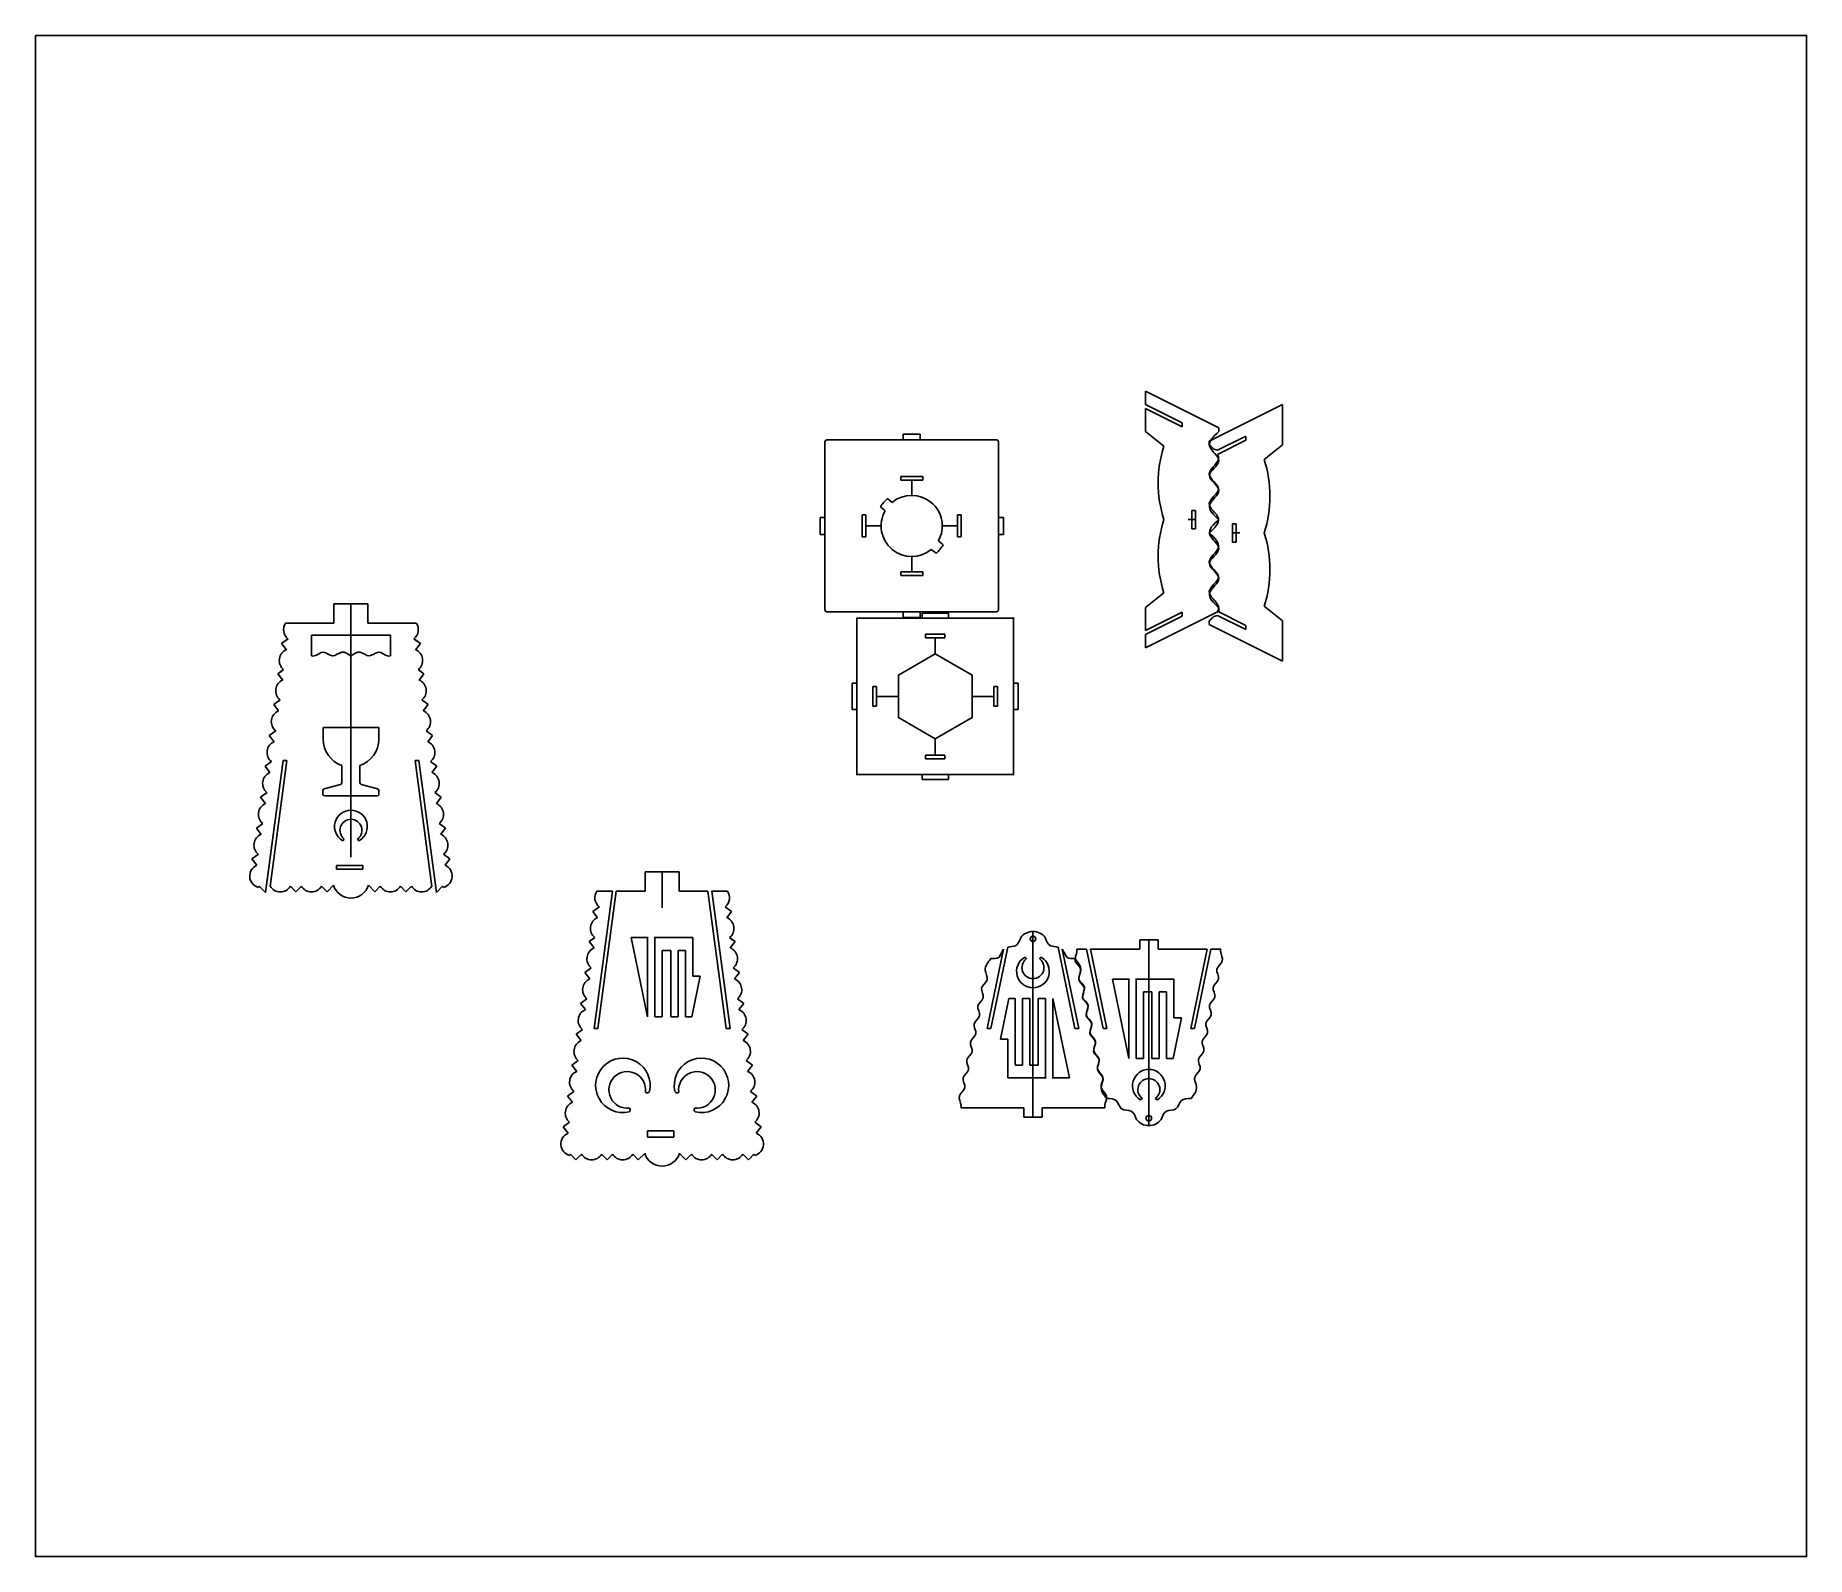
# Model space of a CAD drawing. Header units: inches. Extents: x 24 to 1473, y 14 to 1259.
import ezdxf

# ---------------------------------------------------------------- set-up
doc = ezdxf.new("R2010")
doc.units = ezdxf.units.IN
doc.header["$MEASUREMENT"] = 0

msp = doc.modelspace()

# ---------------------------------------------------------------- linework, layer by layer
for p, q in [((931.8, 956.8), (931.8, 967.7)), ((991.8, 937.7), (931.8, 967.7)), ((961.8, 941.8), (931.8, 956.8)), ((984, 926.8), (1044, 956.8)), ((1044, 942.6), (1044, 956.8)), ((961.8, 938.5), (931.8, 953.5)), ((931.8, 934.7), (931.8, 953.5)), ((1044, 923.8), (1044, 942.6)), ((810.1, 927.8), (671.1, 927.8)), ((733.6, 932.5), (733.6, 928.5)), ((733.6, 932.5), (747.6, 932.5)), ((747.6, 932.5), (747.6, 928.5)), ((931.8, 934.7), (946.8, 922.7)), ((961.8, 938.5), (961.8, 941.8)), ((990.9, 919.4), (1014, 930.9)), ((990.9, 916), (1014, 927.6)), ((991.8, 934.7), (991.8, 937.7)), ((1014, 927.6), (1014, 930.9)), ((669.6, 926.3), (669.6, 788.8)), ((811.6, 926.3), (811.6, 788.8)), ((984, 923.8), (984, 926.8)), ((987.7, 920.3), (990.9, 919.4)), ((1044, 923.8), (1029, 911.8)), ((984, 899.8), (984, 900.3)), ((991.8, 910.7), (991.8, 911.2)), ((749.6, 898), (731.6, 898)), ((731.6, 898), (731.6, 895)), ((749.6, 895), (731.6, 895)), ((740.6, 895), (740.6, 882.5)), ((749.6, 898), (749.6, 895)), ((991.8, 886.2), (991.8, 886.7)), ((718.9, 869.8), (715, 873.1)), ((724.6, 876.7), (720.7, 880)), ((969.8, 870.2), (969.8, 862.7)), ((972.8, 870.2), (969.8, 870.2)), ((972.8, 870.2), (972.8, 862.7)), ((984, 875.3), (984, 875.8)), ((665.6, 864.5), (669.6, 864.5)), ((665.6, 850.5), (665.6, 864.5)), ((700.1, 866.5), (700.1, 848.5)), ((703.1, 866.5), (700.1, 866.5)), ((703.1, 866.5), (703.1, 848.5)), ((715.6, 857.5), (703.1, 857.5)), ((778.1, 857.5), (765.6, 857.5)), ((781.1, 866.5), (778.1, 866.5)), ((778.1, 866.5), (778.1, 848.5)), ((781.1, 866.5), (781.1, 848.5)), ((815.6, 864.5), (811.6, 864.5)), ((815.6, 864.5), (815.6, 850.5)), ((972.8, 862.7), (966.8, 862.7)), ((969.8, 855.2), (969.8, 862.7)), ((972.8, 855.2), (969.8, 855.2)), ((972.8, 855.2), (972.8, 862.7)), ((1003, 859.3), (1003, 851.8)), ((1003, 859.3), (1006, 859.3)), ((1006, 859.3), (1006, 851.8)), ((665.6, 850.5), (669.6, 850.5)), ((703.1, 848.5), (700.1, 848.5)), ((762.4, 845.2), (766.3, 842)), ((781.1, 848.5), (778.1, 848.5)), ((815.6, 850.5), (811.6, 850.5)), ((1003, 844.3), (1003, 851.8)), ((1003, 851.8), (1009, 851.8)), ((1003, 844.3), (1006, 844.3)), ((1006, 844.3), (1006, 851.8)), ((740.6, 832.5), (740.6, 820)), ((756.6, 838.3), (760.5, 835.1)), ((984, 828.3), (984, 827.8)), ((991.8, 839.2), (991.8, 838.7)), ((749.6, 820), (731.6, 820)), ((731.6, 820), (731.6, 817)), ((749.6, 817), (731.6, 817)), ((749.6, 820), (749.6, 817)), ((991.8, 814.7), (991.8, 814.2)), ((931.8, 790.7), (946.8, 802.7)), ((984, 803.8), (984, 803.3)), ((267.9, 778), (267.9, 793.7)), ((281.8, 793.7), (267.9, 793.7)), ((281.8, 793.7), (295.7, 793.7)), ((281.8, 586.4), (281.8, 793.7)), ((281.8, 793.7), (295.7, 793.7)), ((281.8, 591.6), (281.8, 793.7)), ((295.7, 778), (295.7, 793.7)), ((810.1, 787.3), (671.1, 787.3)), ((733.6, 782.5), (733.6, 786.5)), ((747.6, 782.5), (733.6, 782.5)), ((747.6, 782.5), (747.6, 786.5)), ((749.1, 786), (749.1, 782)), ((749.1, 786), (770.6, 786)), ((770.6, 786), (770.6, 782)), ((823.8, 782.5), (823.8, 654)), ((931.8, 790.7), (931.8, 772)), ((991.8, 787.7), (931.8, 757.7)), ((961.8, 787), (931.8, 772)), ((961.8, 783.6), (931.8, 768.6)), ((961.8, 787), (961.8, 783.6)), ((987.7, 783.4), (990.9, 784.3)), ((990.9, 787.6), (1014, 776.1)), ((990.9, 784.3), (1014, 772.7)), ((991.8, 790.7), (991.8, 787.7)), ((1044, 779.8), (1029, 791.8)), ((267.9, 778), (228.3, 778)), ((295.7, 778), (335.3, 778)), ((695.3, 782), (823.8, 782)), ((695.8, 653.5), (695.8, 782)), ((695.8, 654), (695.8, 782)), ((695.8, 782), (823.8, 782)), ((751.8, 769), (751.8, 766)), ((751.8, 769), (767.8, 769)), ((767.8, 769), (767.8, 766)), ((823.8, 782), (823.8, 654)), ((931.8, 768.6), (931.8, 757.7)), ((984, 779.8), (984, 776.8)), ((984, 776.8), (1044, 746.8)), ((1014, 776.1), (1014, 772.7)), ((1044, 779.8), (1044, 761.1)), ((225, 761.3), (230.3, 765.1)), ((225, 761.3), (229, 756.2)), ((227.8, 763.1), (230.4, 765)), ((281.8, 768), (249.5, 768)), ((249.5, 751.3), (249.5, 768)), ((281.8, 760.5), (281.8, 768)), ((281.8, 760.5), (281.8, 768)), ((281.8, 768), (314.1, 768)), ((314.1, 751.3), (314.1, 768)), ((335.8, 763.1), (333.2, 765)), ((338.6, 761.3), (333.4, 765.1)), ((338.6, 761.3), (334.6, 756.2)), ((751.8, 766), (767.8, 766)), ((759.8, 766), (759.8, 752.8)), ((1044, 761.1), (1044, 746.8)), ((222.1, 736.5), (226.7, 739.9)), ((224.4, 738.2), (226.7, 739.9)), ((339.2, 738.2), (336.9, 739.9)), ((341.5, 736.5), (336.9, 739.9)), ((222.1, 736.5), (226.1, 731.4)), ((341.5, 736.5), (337.5, 731.4)), ((691.8, 728.8), (695.8, 728.8)), ((691.8, 707.3), (691.8, 728.8)), ((708.8, 726), (711.8, 726)), ((708.8, 710), (708.8, 726)), ((711.8, 710), (711.8, 726)), ((810.8, 726), (807.8, 726)), ((807.8, 726), (807.8, 710)), ((810.8, 726), (810.8, 710)), ((827.8, 728.8), (823.8, 728.8)), ((827.8, 728.8), (827.8, 707.3)), ((218.6, 711.3), (223.8, 715.1)), ((218.6, 711.3), (222.6, 706.2)), ((220.9, 713), (223.5, 714.9)), ((345, 711.3), (339.8, 715.1)), ((342.7, 713), (340.1, 714.9)), ((345, 711.3), (341, 706.2)), ((729.7, 718), (711.8, 718)), ((807.8, 718), (790, 718)), ((691.8, 707.3), (695.8, 707.3)), ((708.8, 710), (711.8, 710)), ((810.8, 710), (807.8, 710)), ((827.8, 707.3), (823.8, 707.3)), ((215, 686), (220.3, 689.8)), ((215, 686), (219, 680.9)), ((259.1, 682.9), (259.1, 692.6)), ((281.8, 692.6), (259.1, 692.6)), ((281.8, 692.6), (304.5, 692.6)), ((304.5, 682.9), (304.5, 692.6)), ((348.6, 686), (343.3, 689.8)), ((348.6, 686), (344.6, 680.9)), ((759.8, 683.2), (759.8, 670)), ((767.8, 670), (751.8, 670)), ((751.8, 667), (751.8, 670)), ((767.8, 667), (751.8, 667)), ((767.8, 667), (767.8, 670)), ((211.5, 660.8), (216.7, 664.6)), ((211.5, 660.8), (215.5, 655.7)), ((211.9, 557.4), (226.3, 665.5)), ((215.6, 562.4), (229.3, 665.5)), ((229.3, 665.5), (226.3, 665.5)), ((274.4, 647.4), (274.4, 661.4)), ((289.2, 647.4), (289.2, 661.4)), ((348, 562.4), (334.3, 665.5)), ((334.3, 665.5), (337.3, 665.5)), ((351.7, 557.4), (337.3, 665.5)), ((352.1, 660.8), (346.9, 664.6)), ((352.1, 660.8), (348.1, 655.7)), ((824.3, 654), (695.8, 654)), ((823.8, 654), (695.8, 654)), ((749.1, 650), (749.1, 654)), ((770.6, 650), (770.6, 654)), ((207.9, 635.5), (213.2, 639.3)), ((258.9, 638), (258.9, 641)), ((260, 642.4), (273.3, 645.9)), ((303.6, 642.4), (290.3, 645.9)), ((304.7, 638), (304.7, 641)), ((355.7, 635.5), (350.4, 639.3)), ((770.6, 650), (749.1, 650)), ((207.9, 635.5), (211.9, 630.4)), ((281.8, 636.5), (260.4, 636.5)), ((281.8, 636.5), (303.2, 636.5)), ((355.7, 635.5), (351.7, 630.4)), ((204.4, 610.3), (209.6, 614.1)), ((204.4, 610.3), (208.4, 605.1)), ((359.2, 610.3), (354, 614.1)), ((359.2, 610.3), (355.2, 605.1)), ((200.8, 585), (206.1, 588.8)), ((200.8, 585), (204.8, 579.9)), ((362.8, 585), (357.5, 588.8)), ((362.8, 585), (358.8, 579.9)), ((269.9, 579.5), (281.8, 579.5)), ((269.9, 576.5), (269.9, 579.5)), ((269.9, 576.5), (281.8, 576.5)), ((291.5, 579.5), (281.8, 579.5)), ((291.5, 576.5), (281.8, 576.5)), ((291.5, 576.5), (281.8, 576.5)), ((291.5, 576.5), (291.5, 579.5)), ((522.6, 558.7), (522.6, 574.4)), ((536.4, 574.4), (522.6, 574.4)), ((536.4, 574.4), (536.4, 544.9)), ((536.4, 574.4), (550.3, 574.4)), ((536.4, 574.4), (550.3, 574.4)), ((550.3, 558.7), (550.3, 574.4)), ((211.9, 557.4), (206.8, 562.7)), ((215.6, 562.4), (215.8, 562.7)), ((236.8, 558), (232.3, 562.7)), ((236.8, 558), (241.3, 562.7)), ((262.3, 558), (257.8, 562.7)), ((262.3, 558), (267.5, 563.4)), ((301.3, 558), (296.1, 563.4)), ((301.3, 558), (305.8, 562.7)), ((326.8, 558), (322.3, 562.7)), ((326.8, 558), (331.3, 562.7)), ((348, 562.4), (347.8, 562.7)), ((351.7, 557.4), (356.8, 562.7)), ((480.9, 446.2), (495.9, 558.7)), ((495.9, 558.7), (483, 558.7)), ((483.9, 446.2), (498.9, 558.7)), ((522.6, 558.7), (498.9, 558.7)), ((550.3, 558.7), (573.9, 558.7)), ((588.9, 446.2), (573.9, 558.7)), ((592, 446.2), (577, 558.7)), ((577, 558.7), (589.9, 558.7)), ((479.6, 542.1), (484.9, 545.9)), ((479.6, 542.1), (483.6, 536.9)), ((482.4, 543.8), (485.1, 545.7)), ((593.2, 542.1), (588, 545.9)), ((593.2, 542.1), (589.2, 536.9)), ((839.8, 525.6), (839.8, 373.8)), ((476.8, 517.3), (481.3, 520.6)), ((476.8, 517.3), (480.7, 512.2)), ((479, 518.9), (481.3, 520.6)), ((511, 520.6), (524.5, 520.6)), ((524.5, 455.7), (511, 520.6)), ((524.5, 455.7), (524.5, 521.2)), ((524.5, 455.7), (524.5, 521.2)), ((530.5, 455.7), (530.5, 521.2)), ((530.5, 520.6), (561.4, 520.6)), ((536.5, 455.7), (536.5, 510.2)), ((543.4, 510.2), (536.5, 510.2)), ((543.4, 455.7), (543.4, 510.2)), ((555.4, 510.2), (549.4, 510.2)), ((549.4, 455.7), (549.4, 510.2)), ((555.4, 455.7), (555.4, 510.2)), ((561.4, 489), (561.4, 520.6)), ((593.8, 518.9), (591.5, 520.6)), ((596.1, 517.3), (591.5, 520.6)), ((596.1, 517.3), (592.1, 512.2)), ((815.8, 511.1), (802.4, 446.2)), ((819.2, 512.8), (805.4, 446.2)), ((815.8, 511.1), (812.1, 504.5)), ((860.3, 512.8), (874.1, 446.2)), ((863.8, 511.1), (867.4, 504.5)), ((863.8, 511.1), (877.2, 446.2)), ((883.7, 511.2), (875.7, 511.2)), ((897.1, 446.3), (883.7, 511.2)), ((900.2, 446.3), (886.8, 511.2)), ((927.1, 511.2), (886.8, 511.2)), ((927.1, 511.2), (927.1, 518.7)), ((934.6, 518.7), (927.1, 518.7)), ((934.6, 518.7), (942.1, 518.7)), ((934.6, 366.8), (934.6, 518.7)), ((942.1, 511.2), (942.1, 518.7)), ((942.1, 511.2), (982.3, 511.2)), ((968.9, 446.3), (982.3, 511.2)), ((972, 446.3), (985.4, 511.2)), ((985.4, 511.2), (993.4, 511.2)), ((473.2, 492), (478.4, 495.8)), ((475.5, 493.7), (478.1, 495.6)), ((599.7, 492), (594.4, 495.8)), ((473.2, 492), (477.2, 486.9)), ((560.6, 455.7), (567.5, 489)), ((567.5, 489), (561.4, 489)), ((599.7, 492), (595.7, 486.9)), ((904.8, 486.7), (918.2, 486.7)), ((918.2, 421.8), (904.8, 486.7)), ((918.2, 421.8), (918.2, 487.2)), ((918.2, 421.8), (918.2, 487.2)), ((924.2, 421.8), (924.2, 487.2)), ((924.2, 486.7), (955.1, 486.7)), ((955.1, 455), (955.1, 486.7)), ((469.7, 466.8), (474.9, 470.6)), ((469.7, 466.8), (473.6, 461.7)), ((603.2, 466.8), (598, 470.6)), ((603.2, 466.8), (599.2, 461.7)), ((820, 470.7), (813.1, 437.4)), ((825.2, 470.7), (820, 470.7)), ((825.2, 470.7), (825.2, 416.3)), ((837.2, 470.7), (831.2, 470.7)), ((831.2, 470.7), (831.2, 416.3)), ((837.2, 470.7), (837.2, 416.3)), ((844.1, 470.7), (844.1, 416.3)), ((850.1, 470.7), (844.1, 470.7)), ((850.1, 470.7), (850.1, 405.2)), ((856.1, 470.7), (856.1, 405.2)), ((856.1, 470.7), (856.1, 405.2)), ((856.1, 470.7), (869.6, 405.8)), ((930.2, 421.8), (930.2, 476.2)), ((937.1, 476.2), (930.2, 476.2)), ((937.1, 421.8), (937.1, 476.2)), ((949.1, 476.2), (943.1, 476.2)), ((943.1, 421.8), (943.1, 476.2)), ((949.1, 421.8), (949.1, 476.2)), ((530.5, 455.7), (536.5, 455.7)), ((543.4, 455.7), (549.4, 455.7)), ((555.4, 455.7), (560.6, 455.7)), ((954.4, 421.8), (961.2, 455)), ((961.2, 455), (955.1, 455)), ((466.1, 441.5), (471.3, 445.3)), ((466.1, 441.5), (470.1, 436.4)), ((483.9, 446.2), (480.9, 446.2)), ((588.9, 446.2), (592, 446.2)), ((606.8, 441.5), (601.5, 445.3)), ((606.8, 441.5), (602.8, 436.4)), ((802.4, 446.2), (805.4, 446.2)), ((813.1, 437.4), (819.2, 437.4)), ((819.2, 437.4), (819.2, 405.8)), ((877.2, 446.2), (874.1, 446.2)), ((897.1, 446.3), (900.2, 446.3)), ((972, 446.3), (968.9, 446.3)), ((924.2, 421.8), (930.2, 421.8)), ((937.1, 421.8), (943.1, 421.8)), ((949.1, 421.8), (954.4, 421.8)), ((462.6, 416.2), (467.8, 420)), ((462.6, 416.2), (466.5, 411.1)), ((610.3, 416.2), (605.1, 420)), ((610.3, 416.2), (606.3, 411.1)), ((850.1, 405.8), (819.2, 405.8)), ((825.2, 416.3), (831.2, 416.3)), ((837.2, 416.3), (844.1, 416.3)), ((869.6, 405.8), (856.1, 405.8)), ((459, 391), (464.2, 394.8)), ((613.9, 391), (608.6, 394.8)), ((459, 391), (463, 385.9)), ((613.9, 391), (609.9, 385.9)), ((786.6, 381.3), (780.9, 381.3)), ((832.3, 381.3), (786.6, 381.3)), ((832.3, 381.3), (832.3, 373.8)), ((847.3, 381.3), (847.3, 373.8)), ((847.3, 381.3), (892.9, 381.3)), ((892.9, 381.3), (898.7, 381.3)), ((455.5, 365.7), (460.7, 369.5)), ((455.5, 365.7), (459.4, 360.6)), ((524.5, 362.5), (536.4, 362.5)), ((524.5, 357.2), (524.5, 362.5)), ((546.1, 362.5), (536.4, 362.5)), ((546.1, 362.5), (536.4, 362.5)), ((546.1, 357.2), (546.1, 362.5)), ((617.4, 365.7), (612.2, 369.5)), ((617.4, 365.7), (613.4, 360.6)), ((839.8, 373.8), (832.3, 373.8)), ((839.8, 373.8), (847.3, 373.8)), ((524.5, 357.2), (536.4, 357.2)), ((546.1, 357.2), (536.4, 357.2)), ((546.1, 357.2), (536.4, 357.2)), ((465.9, 338.7), (461.4, 343.4)), ((465.9, 338.7), (470.4, 343.4)), ((491.4, 338.7), (486.9, 343.4)), ((491.4, 338.7), (495.9, 343.4)), ((516.9, 338.7), (512.4, 343.4)), ((516.9, 338.7), (522.2, 344.1)), ((555.9, 338.7), (550.7, 344.1)), ((555.9, 338.7), (560.4, 343.4)), ((581.4, 338.7), (576.9, 343.4)), ((581.4, 338.7), (585.9, 343.4)), ((602.7, 343.2), (602.5, 343.4)), ((607, 338.7), (602.5, 343.4)), ((607, 338.7), (611.5, 343.4)), ((608.4, 340.2), (611.5, 343.4))]:
    msp.add_line(p, q)
for points in [[(23.7, 1258.8), (1472.7, 1258.8), (1472.7, 14.1), (23.7, 14.1)], [(759.8, 752.8), (729.7, 735.4), (729.7, 700.6), (759.8, 683.2), (790, 700.6), (790, 735.4)]]:
    msp.add_lwpolyline(points, close=True)
for centre in [(839.8, 519.6), (934.6, 372.8)]:
    msp.add_circle(centre, 2.25)
for centre, radius, start, end in [((671.1, 926.3), 1.5, 90, 180), ((810.1, 926.3), 1.5, 0, 90), ((1040.6, 892.7), 98.4, 162.2553, 197.7447), ((935.3, 881.8), 98.4, 342.2553, 17.7447), ((740.6, 857.5), 30, 131.543, 148.7968), ((740.6, 857.5), 25, 150.5397, 309.8001), ((740.6, 857.5), 25, 330.5397, 129.8001), ((1040.6, 832.7), 98.4, 162.2553, 197.7447), ((740.6, 857.5), 30, 311.543, 328.7968), ((935.3, 821.8), 98.4, 342.2553, 17.7447), ((671.1, 788.8), 1.5, 180, 270), ((810.1, 788.8), 1.5, 270, 0), ((236.3, 772.6), 9.64, 146.1184, 230.9332), ((327.3, 772.6), 9.64, 309.0668, 33.8816), ((232.8, 747.4), 9.64, 113.0668, 230.9332), ((330.8, 747.4), 9.64, 309.0668, 66.9332), ((229.9, 722.6), 9.64, 113.0668, 230.9332), ((333.7, 722.6), 9.64, 309.0668, 66.9332), ((226.3, 697.3), 9.64, 113.0668, 230.9332), ((337.3, 697.3), 9.64, 309.0668, 66.9332), ((281.8, 682.9), 22.7, 180, 251.0206), ((281.8, 682.9), 22.7, 288.9794, 0), ((222.8, 672.1), 9.64, 113.0668, 230.9332), ((340.8, 672.1), 9.64, 309.0668, 66.9332), ((219.2, 646.8), 9.64, 113.0668, 230.9332), ((344.4, 646.8), 9.64, 309.0668, 66.9332), ((260.4, 641), 1.5, 104.7522, 180), ((260.4, 638), 1.5, 180, 270), ((272.9, 647.4), 1.5, 284.7522, 0), ((290.7, 647.4), 1.5, 180, 255.2478), ((303.2, 638), 1.5, 270, 0), ((303.2, 641), 1.5, 0, 75.2478), ((215.7, 621.5), 9.64, 113.0668, 230.9332), ((281.8, 611.5), 13.4, 301.7497, 238.2503), ((347.9, 621.5), 9.64, 309.0668, 66.9332), ((281.8, 608.4), 9, 307.8152, 232.1848), ((212.1, 596.3), 9.64, 113.0668, 230.9332), ((275, 601.4), 1.27, 258.5884, 355.7081), ((288.6, 601.4), 1.27, 184.2919, 281.4116), ((351.5, 596.3), 9.64, 309.0668, 66.9332), ((208.6, 571), 9.64, 113.0668, 255.2014), ((355, 571), 9.64, 284.7986, 66.9332), ((198.5, 567.6), 9.64, 321.9835, 328.9332), ((224, 567.6), 9.64, 211.0668, 328.9332), ((249.5, 567.6), 9.64, 211.0668, 328.9332), ((281.8, 568), 15, 197.7638, 270), ((281.8, 568), 15, 270, 342.2362), ((314.1, 567.6), 9.64, 211.0668, 328.9332), ((339.6, 567.6), 9.64, 211.0668, 328.9332), ((365.1, 567.6), 9.64, 211.0668, 218.0165), ((491, 553.3), 9.64, 146.1184, 230.9332), ((581.9, 553.3), 9.64, 309.0668, 33.8816), ((487.4, 528.1), 9.64, 113.0668, 230.9332), ((585.5, 528.1), 9.64, 309.0668, 66.9332), ((839.8, 512.9), 12.7, 90, 142.0272), ((839.8, 512.9), 12.7, 37.9728, 90), ((484.5, 503.3), 9.64, 113.0668, 230.9332), ((588.4, 503.3), 9.64, 309.0668, 66.9332), ((839.8, 493), 13.4, 121.7497, 58.2503), ((839.8, 496.1), 9, 127.8152, 52.1848), ((833, 503.2), 1.27, 4.2919, 101.4116), ((846.6, 503.2), 1.27, 78.5884, 175.7081), ((481, 478), 9.64, 113.0668, 230.9332), ((591.9, 478), 9.64, 309.0668, 66.9332), ((477.4, 452.8), 9.64, 113.0668, 230.9332), ((595.5, 452.8), 9.64, 309.0668, 66.9332), ((473.9, 427.5), 9.64, 113.0668, 230.9332), ((599, 427.5), 9.64, 309.0668, 66.9332), ((504.3, 399.7), 22.3, 346.7497, 283.2503), ((568.6, 399.7), 22.3, 256.7497, 193.2503), ((470.3, 402.3), 9.64, 113.0668, 230.9332), ((507.9, 396), 15, 352.8152, 277.1848), ((564.9, 396), 15, 262.8152, 187.1848), ((602.6, 402.3), 9.64, 309.0668, 66.9332), ((934.6, 399.4), 13.4, 301.7497, 238.2503), ((524.2, 395.7), 2.12, 229.2919, 326.4116), ((548.7, 395.7), 2.12, 213.5884, 310.7081), ((934.6, 396.3), 9, 307.8152, 232.1848), ((466.8, 377), 9.64, 113.0668, 230.9332), ((508.2, 379.7), 2.12, 303.5884, 40.7081), ((564.7, 379.7), 2.12, 139.2919, 236.4116), ((606.1, 377), 9.64, 309.0668, 66.9332), ((927.8, 389.3), 1.27, 258.5884, 355.7081), ((941.3, 389.3), 1.27, 184.2919, 281.4116), ((934.6, 379.5), 12.7, 217.9728, 270), ((934.6, 379.5), 12.7, 270, 322.0272), ((463.2, 351.7), 9.64, 113.0668, 255.2014), ((609.7, 351.7), 9.64, 284.7986, 66.9332), ((453.2, 348.4), 9.64, 321.9835, 328.9332), ((478.7, 348.4), 9.64, 211.0668, 328.9332), ((504.2, 348.4), 9.64, 211.0668, 328.9332), ((536.4, 348.7), 15, 197.7638, 270), ((536.4, 348.7), 15, 270, 342.2362), ((568.7, 348.4), 9.64, 211.0668, 328.9332), ((594.2, 348.4), 9.64, 211.0668, 328.9332), ((619.7, 348.4), 9.64, 211.0668, 218.0165)]:
    msp.add_arc(centre, radius, start, end)
for points in [[(991.8, 862.7), (984.3, 874.7), (991.8, 886.7), (984.3, 898.7), (991.8, 910.7), (984.3, 922.7), (991.8, 934.7)], [(991.8, 862.7), (984.3, 850.7), (991.8, 838.7), (984.3, 826.7), (991.8, 814.7), (984.3, 802.7), (991.8, 790.7)], [(924.5, 371.7), (920.2, 378.5), (912.3, 380.4), (907.9, 387.2), (900.1, 389)], [(944.6, 371.7), (949, 378.5), (956.8, 380.4), (961.2, 387.2), (969.1, 389)]]:
    msp.add_spline(points, degree=3)
for points, knots in [([(984, 851.8), (988.3, 855.8), (997, 863.8), (977.1, 875.8), (998.7, 887.8), (977.1, 899.8), (992.7, 909.2), (991.6, 914.6), (990.9, 916)], [0, 0, 0, 0, 9.433981, 18.867962, 28.301943, 37.735925, 47.169906, 50.478857, 50.478857, 50.478857, 50.478857]), ([(984, 851.8), (988.3, 847.8), (997, 839.8), (977.1, 827.8), (998.7, 815.8), (977.1, 803.8), (992.7, 794.4), (991.6, 789), (990.9, 787.6)], [0, 0, 0, 0, 9.433981, 18.867962, 28.301943, 37.735925, 47.169906, 50.478857, 50.478857, 50.478857, 50.478857]), ([(281.8, 751.1), (279.3, 752.9), (274.3, 756.3), (266.8, 748.4), (259.3, 756.9), (253.5, 750.8), (250.3, 751), (249.5, 751.3)], [0, 0, 0, 0, 5.385165, 10.77033, 16.155494, 21.540659, 23.176801, 23.176801, 23.176801, 23.176801]), ([(281.8, 751.1), (284.3, 752.9), (289.3, 756.3), (296.8, 748.4), (304.3, 756.9), (310.1, 750.8), (313.3, 751), (314.1, 751.3)], [0, 0, 0, 0, 5.385165, 10.77033, 16.155494, 21.540659, 23.176801, 23.176801, 23.176801, 23.176801]), ([(829.8, 520.7), (828.7, 517.9), (826.9, 512.9), (821.2, 513.3), (819.2, 512.8)], [0, 0, 0, 0, 5.385165, 9.477985, 9.477985, 9.477985, 9.477985]), ([(849.8, 520.7), (850.8, 517.9), (852.7, 512.9), (858.4, 513.3), (860.3, 512.8)], [0, 0, 0, 0, 5.385165, 9.477985, 9.477985, 9.477985, 9.477985]), ([(900.1, 389), (897.6, 392.1), (893.4, 397.4), (899.6, 407), (889.7, 412.6), (896.9, 421.8), (886.6, 427.3), (893.9, 436.5), (883.5, 442), (890.8, 451.2), (880.5, 456.7), (887.8, 465.8), (877.5, 471.4), (884.8, 480.5), (874.5, 486.1), (881.7, 495.2), (871.8, 500.8), (876, 507.4), (875.8, 510.6), (875.7, 511.2)], [0, 0, 0, 0, 6.995518, 12.380683, 17.765847, 23.151012, 28.536177, 33.921342, 39.306507, 44.691671, 50.076836, 55.462001, 60.847166, 66.232331, 71.617495, 77.00266, 82.387825, 87.77299, 89.075138, 89.075138, 89.075138, 89.075138]), ([(969.1, 389), (971.5, 392.1), (975.8, 397.4), (969.6, 407), (979.4, 412.6), (972.3, 421.8), (982.6, 427.3), (975.3, 436.5), (985.6, 442), (978.3, 451.2), (988.6, 456.7), (981.3, 465.8), (991.6, 471.4), (984.3, 480.5), (994.6, 486.1), (987.4, 495.2), (997.3, 500.8), (993.1, 507.4), (993.3, 510.6), (993.4, 511.2)], [0, 0, 0, 0, 6.995518, 12.380683, 17.765847, 23.151012, 28.536177, 33.921342, 39.306507, 44.691671, 50.076836, 55.462001, 60.847166, 66.232331, 71.617495, 77.00266, 82.387825, 87.77299, 89.075138, 89.075138, 89.075138, 89.075138]), ([(805.3, 503.4), (802.9, 500.4), (798.6, 495.1), (804.8, 485.5), (794.9, 479.8), (802.1, 470.7), (791.8, 465.2), (799.1, 456), (788.7, 450.5), (796, 441.3), (785.7, 435.8), (793, 426.6), (782.7, 421.1), (790, 411.9), (779.7, 406.4), (786.9, 397.3), (777, 391.6), (781.3, 385.1), (781, 381.9), (780.9, 381.3)], [0, 0, 0, 0, 6.995518, 12.380683, 17.765847, 23.151012, 28.536177, 33.921342, 39.306507, 44.691671, 50.076836, 55.462001, 60.847166, 66.232331, 71.617495, 77.00266, 82.387825, 87.77299, 89.075138, 89.075138, 89.075138, 89.075138]), ([(874.3, 503.4), (876.7, 500.4), (881, 495.1), (874.8, 485.5), (884.7, 479.8), (877.5, 470.7), (887.8, 465.2), (880.5, 456), (890.8, 450.5), (883.5, 441.3), (893.8, 435.8), (886.5, 426.6), (896.8, 421.1), (889.6, 411.9), (899.8, 406.4), (892.7, 397.3), (902.6, 391.6), (898.3, 385.1), (898.5, 381.9), (898.7, 381.3)], [0, 0, 0, 0, 6.995518, 12.380683, 17.765847, 23.151012, 28.536177, 33.921342, 39.306507, 44.691671, 50.076836, 55.462001, 60.847166, 66.232331, 71.617495, 77.00266, 82.387825, 87.77299, 89.075138, 89.075138, 89.075138, 89.075138])]:
    msp.add_open_spline(points, degree=3, knots=knots)
for points in [[(987.7, 920.3), (986.6, 921.5), (985.3, 922.6), (984, 923.8)], [(987.7, 783.4), (986.6, 782.2), (985.3, 781), (984, 779.8)], [(812.1, 504.5), (810.3, 503.5), (807.8, 503.5), (805.3, 503.4)], [(867.4, 504.5), (869.2, 503.5), (871.7, 503.5), (874.3, 503.4)]]:
    msp.add_open_spline(points, degree=3)

doc.saveas('drawing.dxf')
